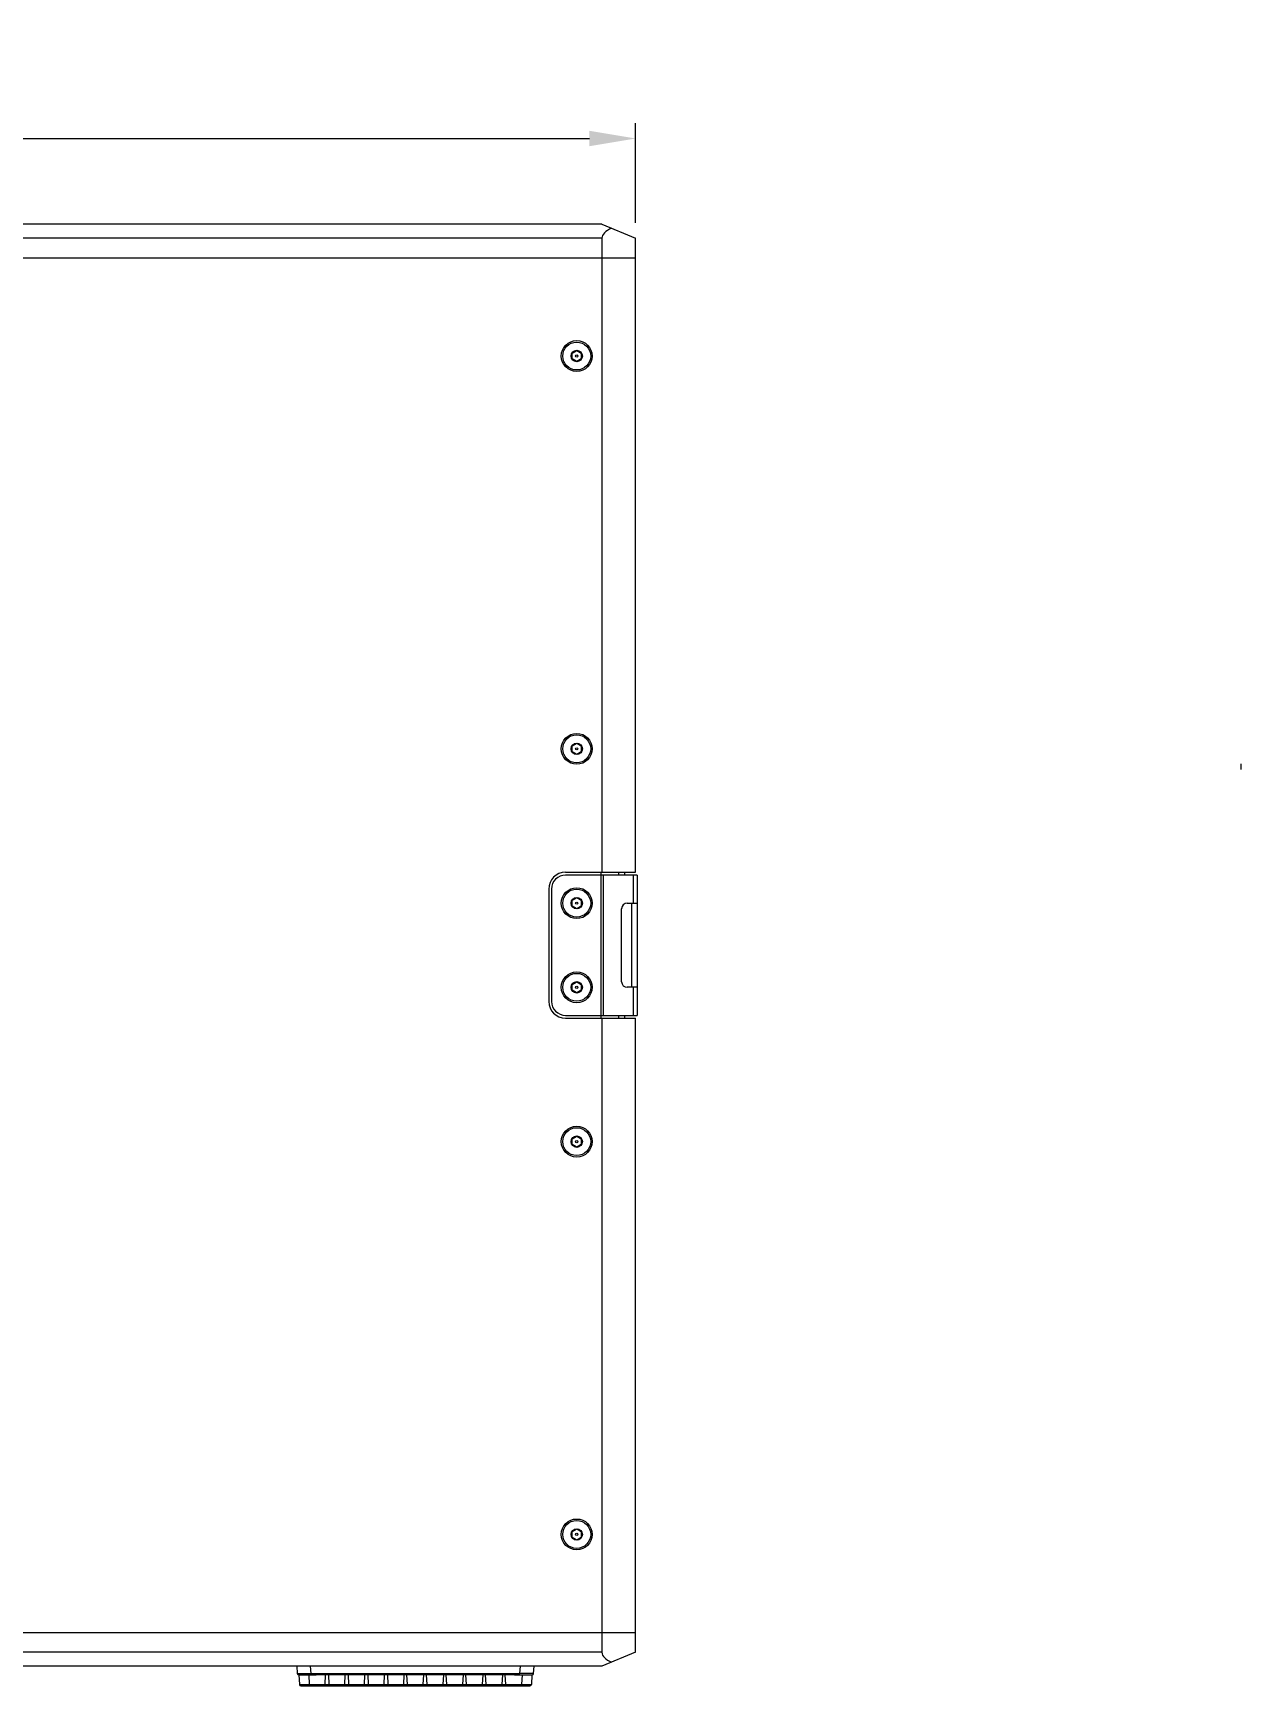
# Model space of a CAD drawing. Header units: millimetres. Extents: x 0 to 3564, y 0 to 2520.
# Drawn here: x 1876 to 2307, y 967 to 1557 of the extents above; entities that cross this region are included whole.
import ezdxf

# ---------------------------------------------------------------- set-up
doc = ezdxf.new("R2010")
doc.units = ezdxf.units.MM
doc.layers.get('0').update_dxf_attribs({"lineweight": 13})
doc.layers.add('标注', color=251, linetype='Continuous', lineweight=9)
doc.styles.get("Standard").update_dxf_attribs({"font": 'arial.ttf'})
doc.dimstyles.new('STANDARD 11', dxfattribs={"dimscale": 11, "dimtxt": 2.5, "dimasz": 1.5, "dimexe": 0.5, "dimexo": 0.5, "dimgap": 0.5, "dimtad": 1, "dimtoh": 1, "dimdec": 1, "dimzin": 9, "dimdsep": 46, "dimtxsty": 'Standard', "dimcen": 0, "dimclrd": 256, "dimclre": 256, "dimclrt": 256, "dimadec": 0, "dimazin": 0, "dimtp": 0.01, "dimtm": 0.01, "dimtfac": 1, "dimtdec": 1, "dimtofl": 0, "dimtmove": 0, "dimatfit": 3, "dimfxl": 1, "dimtolj": 1, "dimtzin": 4, "dimlwd": -1, "dimlwe": -1, "dimarcsym": 0})

# ---------------------------------------------------------------- blocks, each defined once
blk = doc.blocks.new('*D4')
at = {"layer": 'Defpoints', "color": 0, "transparency": 16777216}
for p in [(2090.99, 1518.98), (1436.99, 1483.47), (2090.99, 1483.47)]:
    blk.add_point(p, dxfattribs=at)
at = {"layer": '标注', "transparency": 16777216}
for p, q in [((1436.99, 1488.97), (1436.99, 1524.48)), ((2090.99, 1488.97), (2090.99, 1524.48)), ((1453.49, 1518.98), (2074.49, 1518.98))]:
    blk.add_line(p, q, dxfattribs=at)
for points in [[(1453.49, 1521.73), (1453.49, 1516.23), (1436.99, 1518.98)], [(2074.49, 1521.73), (2074.49, 1516.23), (2090.99, 1518.98)]]:
    blk.add_solid(points, dxfattribs=at)
at = {"layer": '标注', "transparency": 16777216, "insert": (1763.99, 1538.52), "char_height": 27.5, "attachment_point": 5}
blk.add_mtext('\\A1;654', dxfattribs=at)

msp = doc.modelspace()

# ---------------------------------------------------------------- linework, layer by layer
for p, q in [((2078.99, 1488.47), (1448.99, 1488.47)), ((2078.99, 1488.47), (2090.99, 1483.47)), ((2078.99, 1483.47), (1448.99, 1483.47)), ((2078.99, 1483.47), (2078.99, 1476.46)), ((2090.99, 1257.46), (2090.99, 1483.47)), ((1436.99, 1476.46), (2090.99, 1476.46)), ((2078.99, 1476.46), (2078.99, 1257.46)), ((2069.99, 1443.34), (2068.37, 1442.4)), ((2071.62, 1442.4), (2069.99, 1443.34)), ((2068.37, 1440.53), (2068.37, 1442.4)), ((2068.37, 1440.53), (2069.99, 1439.59)), ((2069.99, 1439.59), (2071.62, 1440.53)), ((2071.62, 1442.4), (2071.62, 1440.53)), ((2069.99, 1303.34), (2068.37, 1302.4)), ((2068.37, 1300.53), (2068.37, 1302.4)), ((2071.62, 1302.4), (2069.99, 1303.34)), ((2071.62, 1302.4), (2071.62, 1300.53)), ((2068.37, 1300.53), (2069.99, 1299.59)), ((2069.99, 1299.59), (2071.62, 1300.53)), ((2306.71, 1295.81), (2306.71, 1295.5)), ((2306.71, 1294.67), (2306.72, 1294.28)), ((2306.71, 1294.67), (2306.71, 1294.56)), ((2306.72, 1294.56), (2306.71, 1294.6)), ((2065.99, 1257.46), (2090.99, 1257.46)), ((2091.49, 1256.46), (2065.99, 1256.46)), ((2078.59, 1257.46), (2078.59, 1256.46)), ((2078.69, 1206.46), (2078.69, 1256.46)), ((2079.46, 1256.46), (2079.46, 1206.46)), ((2084.99, 1256.46), (2084.99, 1257.46)), ((2086.99, 1257.46), (2086.99, 1256.46)), ((2090.26, 1246.46), (2090.26, 1256.46)), ((2091.49, 1256.46), (2091.49, 1206.46)), ((2059.99, 1251.46), (2059.99, 1211.46)), ((2060.99, 1251.46), (2060.99, 1211.46)), ((2069.99, 1248.34), (2068.37, 1247.4)), ((2068.37, 1245.53), (2068.37, 1247.4)), ((2068.37, 1245.53), (2069.99, 1244.59)), ((2071.62, 1247.4), (2069.99, 1248.34)), ((2069.99, 1244.59), (2071.62, 1245.53)), ((2071.62, 1247.4), (2071.62, 1245.53)), ((2085.99, 1218.46), (2085.99, 1244.46)), ((2087.99, 1246.46), (2091.49, 1246.46)), ((2089.49, 1246.46), (2089.49, 1216.46)), ((2069.99, 1218.34), (2068.37, 1217.4)), ((2068.37, 1215.53), (2068.37, 1217.4)), ((2068.37, 1215.53), (2069.99, 1214.59)), ((2071.62, 1217.4), (2069.99, 1218.34)), ((2069.99, 1214.59), (2071.62, 1215.53)), ((2071.62, 1217.4), (2071.62, 1215.53)), ((2091.49, 1216.46), (2087.99, 1216.46)), ((2090.26, 1206.46), (2090.26, 1216.46)), ((2065.99, 1206.46), (2091.49, 1206.46)), ((2065.99, 1205.46), (2090.99, 1205.46)), ((2078.59, 1206.46), (2078.59, 1205.46)), ((2078.99, 1205.46), (2078.99, 986.46)), ((2084.99, 1205.46), (2084.99, 1206.46)), ((2086.99, 1206.46), (2086.99, 1205.46)), ((2090.99, 979.46), (2090.99, 1205.46)), ((2069.99, 1163.34), (2068.37, 1162.4)), ((2068.37, 1160.53), (2068.37, 1162.4)), ((2071.62, 1162.4), (2069.99, 1163.34)), ((2071.62, 1162.4), (2071.62, 1160.53)), ((2068.37, 1160.53), (2069.99, 1159.59)), ((2069.99, 1159.59), (2071.62, 1160.53)), ((2069.99, 1023.34), (2068.37, 1022.4)), ((2068.37, 1020.53), (2068.37, 1022.4)), ((2068.37, 1020.53), (2069.99, 1019.59)), ((2071.62, 1022.4), (2069.99, 1023.34)), ((2069.99, 1019.59), (2071.62, 1020.53)), ((2071.62, 1022.4), (2071.62, 1020.53)), ((1436.99, 986.46), (2090.99, 986.46)), ((2078.99, 986.46), (2078.99, 979.46)), ((2078.99, 979.46), (1448.99, 979.46)), ((2090.99, 979.46), (2078.99, 974.46)), ((2078.99, 974.46), (1448.99, 974.46)), ((1970.17, 974.46), (1970.39, 971.92)), ((1975.37, 971.92), (1975.15, 974.46)), ((2049.84, 974.46), (2049.61, 971.92)), ((2054.59, 971.92), (2054.82, 974.46)), ((1970.89, 971.46), (1977.15, 971.46)), ((1970.99, 971.46), (1971.18, 967.94)), ((1971.18, 967.94), (2053.81, 967.94)), ((1971.68, 967.46), (2053.31, 967.46)), ((1974.49, 971.46), (1974.68, 967.94)), ((1975.37, 971.92), (2049.61, 971.92)), ((1975.37, 971.92), (1975.37, 971.46)), ((1977.49, 971.46), (1977.15, 971.46)), ((1977.84, 971.46), (1977.49, 971.46)), ((1984.15, 971.46), (1977.84, 971.46)), ((1980.31, 967.94), (1980.49, 971.46)), ((1981.49, 971.46), (1981.68, 967.94)), ((1984.49, 971.46), (1984.15, 971.46)), ((1984.84, 971.46), (1984.49, 971.46)), ((1991.15, 971.46), (1984.84, 971.46)), ((1987.31, 967.94), (1987.49, 971.46)), ((1988.49, 971.46), (1988.68, 967.94)), ((1991.49, 971.46), (1991.15, 971.46)), ((1991.84, 971.46), (1991.49, 971.46)), ((1998.15, 971.46), (1991.84, 971.46)), ((1994.31, 967.94), (1994.49, 971.46)), ((1995.49, 971.46), (1995.68, 967.94)), ((1998.49, 971.46), (1998.15, 971.46)), ((1998.84, 971.46), (1998.49, 971.46)), ((2005.15, 971.46), (1998.84, 971.46)), ((2001.31, 967.94), (2001.49, 971.46)), ((2002.49, 971.46), (2002.68, 967.94)), ((2005.49, 971.46), (2005.15, 971.46)), ((2005.84, 971.46), (2005.49, 971.46)), ((2012.15, 971.46), (2005.84, 971.46)), ((2008.31, 967.94), (2008.49, 971.46)), ((2009.68, 967.94), (2009.49, 971.46)), ((2012.49, 971.46), (2012.15, 971.46)), ((2012.84, 971.46), (2012.49, 971.46)), ((2019.15, 971.46), (2012.84, 971.46)), ((2015.31, 967.94), (2015.49, 971.46)), ((2016.68, 967.94), (2016.49, 971.46)), ((2019.49, 971.46), (2019.15, 971.46)), ((2019.84, 971.46), (2019.49, 971.46)), ((2026.15, 971.46), (2019.84, 971.46)), ((2022.49, 971.46), (2022.31, 967.94)), ((2023.68, 967.94), (2023.49, 971.46)), ((2026.49, 971.46), (2026.15, 971.46)), ((2026.84, 971.46), (2026.49, 971.46)), ((2033.15, 971.46), (2026.84, 971.46)), ((2029.49, 971.46), (2029.31, 967.94)), ((2030.68, 967.94), (2030.49, 971.46)), ((2033.49, 971.46), (2033.15, 971.46)), ((2033.84, 971.46), (2033.49, 971.46)), ((2040.15, 971.46), (2033.84, 971.46)), ((2036.49, 971.46), (2036.31, 967.94)), ((2037.68, 967.94), (2037.49, 971.46)), ((2040.49, 971.46), (2040.15, 971.46)), ((2040.84, 971.46), (2040.49, 971.46)), ((2047.15, 971.46), (2040.84, 971.46)), ((2043.49, 971.46), (2043.31, 967.94)), ((2044.68, 967.94), (2044.49, 971.46)), ((2047.49, 971.46), (2047.15, 971.46)), ((2047.84, 971.46), (2047.49, 971.46)), ((2047.84, 971.46), (2054.1, 971.46)), ((2049.61, 971.46), (2049.61, 971.92)), ((2050.49, 971.46), (2050.31, 967.94)), ((2053.99, 971.46), (2053.81, 967.94))]:
    msp.add_line(p, q)
for centre, radius in [((2069.99, 1441.46), 5.5), ((2069.99, 1441.46), 4.97), ((2069.99, 1441.46), 2.03), ((2069.99, 1441.46), 0.406), ((2069.99, 1301.46), 5.5), ((2069.99, 1301.46), 4.97), ((2069.99, 1301.46), 2.03), ((2069.99, 1301.46), 0.406), ((2069.99, 1246.46), 5.5), ((2069.99, 1246.46), 4.97), ((2069.99, 1246.46), 2.03), ((2069.99, 1246.46), 0.406), ((2069.99, 1216.46), 5.5), ((2069.99, 1216.46), 4.97), ((2069.99, 1216.46), 2.03), ((2069.99, 1216.46), 0.406), ((2069.99, 1161.46), 5.5), ((2069.99, 1161.46), 4.97), ((2069.99, 1161.46), 2.03), ((2069.99, 1161.46), 0.406), ((2069.99, 1021.46), 5.5), ((2069.99, 1021.46), 4.97), ((2069.99, 1021.46), 2.03), ((2069.99, 1021.46), 0.406)]:
    msp.add_circle(centre, radius)
for centre, radius, start, end in [((2365.64, 1295.1), 58.93, 179.01727, 179.46827), ((2368.46, 1295.1), 61.75, 179.49034, 180.45916), ((2365.57, 1295.1), 58.87, 179.46834, 179.61233), ((2365.81, 1295.1), 59.1, 179.61217, 180.41751), ((2365.77, 1295.1), 59.06, 180.52385, 180.97711), ((2065.99, 1251.46), 6, 90, 180), ((2065.99, 1251.46), 5, 90, 180), ((2087.99, 1244.46), 2, 90, 180), ((2087.99, 1218.46), 2, 180, 270), ((2065.99, 1211.46), 6, 180, 270), ((2065.99, 1211.46), 5, 180, 270), ((1970.89, 971.96), 0.5, 185.00001, 270), ((1971.68, 967.96), 0.5, 183, 270), ((1975.18, 967.96), 0.5, 183, 270), ((1979.81, 967.96), 0.5, 270, 357), ((1982.18, 967.96), 0.5, 183, 270), ((1986.81, 967.96), 0.5, 270, 357), ((1989.18, 967.96), 0.5, 183, 270), ((1993.81, 967.96), 0.5, 270, 357), ((1996.18, 967.96), 0.5, 183, 270), ((2000.81, 967.96), 0.5, 270, 357), ((2003.18, 967.96), 0.5, 183, 270), ((2007.81, 967.96), 0.5, 270, 357), ((2010.18, 967.96), 0.5, 183, 270), ((2014.81, 967.96), 0.5, 270, 357), ((2017.18, 967.96), 0.5, 183, 270), ((2021.81, 967.96), 0.5, 270, 357), ((2024.18, 967.96), 0.5, 183, 270), ((2028.81, 967.96), 0.5, 270, 357), ((2031.18, 967.96), 0.5, 183, 270), ((2035.81, 967.96), 0.5, 270, 357), ((2038.18, 967.96), 0.5, 183, 270), ((2042.81, 967.96), 0.5, 270, 357), ((2045.18, 967.96), 0.5, 183, 270), ((2049.81, 967.96), 0.5, 270, 357), ((2053.31, 967.96), 0.5, 270, 357), ((2054.1, 971.96), 0.5, 270, 354.99999)]:
    msp.add_arc(centre, radius, start, end)
for centre, start_param, end_param in [((2090.99, 1483.47), 2.356194, 3.141593), ((2090.99, 979.46), 3.141593, 3.926991)]:
    msp.add_ellipse(centre, major_axis=(12, 0), ratio=0.416667, start_param=start_param, end_param=end_param)
for points, knots in [([(1970.39, 971.92), (1970.39, 971.92), (1970.39, 971.92), (1970.4, 971.92), (1970.4, 971.92), (1970.41, 971.92), (1970.43, 971.92), (1970.45, 971.91), (1970.49, 971.91), (1970.54, 971.91), (1970.61, 971.91), (1970.68, 971.91), (1970.77, 971.91), (1970.87, 971.91), (1971.02, 971.9), (1971.24, 971.9), (1971.53, 971.9), (1971.86, 971.9), (1972.22, 971.9), (1972.61, 971.9), (1973.03, 971.91), (1973.63, 971.91), (1974.41, 971.91), (1975.05, 971.92), (1975.37, 971.92)], [0, 0, 0, 0, 0.000381, 0.001321, 0.002849, 0.004969, 0.007682, 0.010988, 0.019376, 0.030121, 0.043196, 0.058568, 0.076205, 0.096072, 0.118116, 0.168521, 0.226955, 0.292843, 0.365561, 0.444396, 0.528594, 0.61732, 0.804926, 1, 1, 1, 1]), ([(2054.59, 971.92), (2054.59, 971.92), (2054.59, 971.92), (2054.59, 971.92), (2054.58, 971.92), (2054.57, 971.92), (2054.56, 971.92), (2054.53, 971.91), (2054.49, 971.91), (2054.44, 971.91), (2054.38, 971.91), (2054.3, 971.91), (2054.21, 971.91), (2054.11, 971.91), (2053.96, 971.9), (2053.74, 971.9), (2053.45, 971.9), (2053.12, 971.9), (2052.76, 971.9), (2052.37, 971.9), (2051.95, 971.91), (2051.36, 971.91), (2050.57, 971.91), (2049.94, 971.92), (2049.61, 971.92)], [0, 0, 0, 0, 0.000381, 0.001321, 0.002849, 0.004969, 0.007682, 0.010989, 0.019376, 0.030122, 0.043196, 0.058569, 0.076206, 0.096073, 0.118117, 0.168522, 0.226955, 0.292843, 0.36556, 0.444395, 0.528593, 0.617318, 0.804925, 1, 1, 1, 1])]:
    msp.add_open_spline(points, degree=3, knots=knots)

# ---------------------------------------------------------------- dimensions: what is measured, and where the dimension line sits
at = {"layer": '标注'}
dim = msp.add_linear_dim(base=(2090.99, 1518.98), p1=(1436.99, 1483.47), p2=(2090.99, 1483.47), dimstyle='STANDARD 11', dxfattribs=at)
dim.commit()
dim.dimension.update_dxf_attribs({"geometry": '*D4', "text_midpoint": (1763.99, 1538.52)})

doc.saveas('drawing.dxf')
